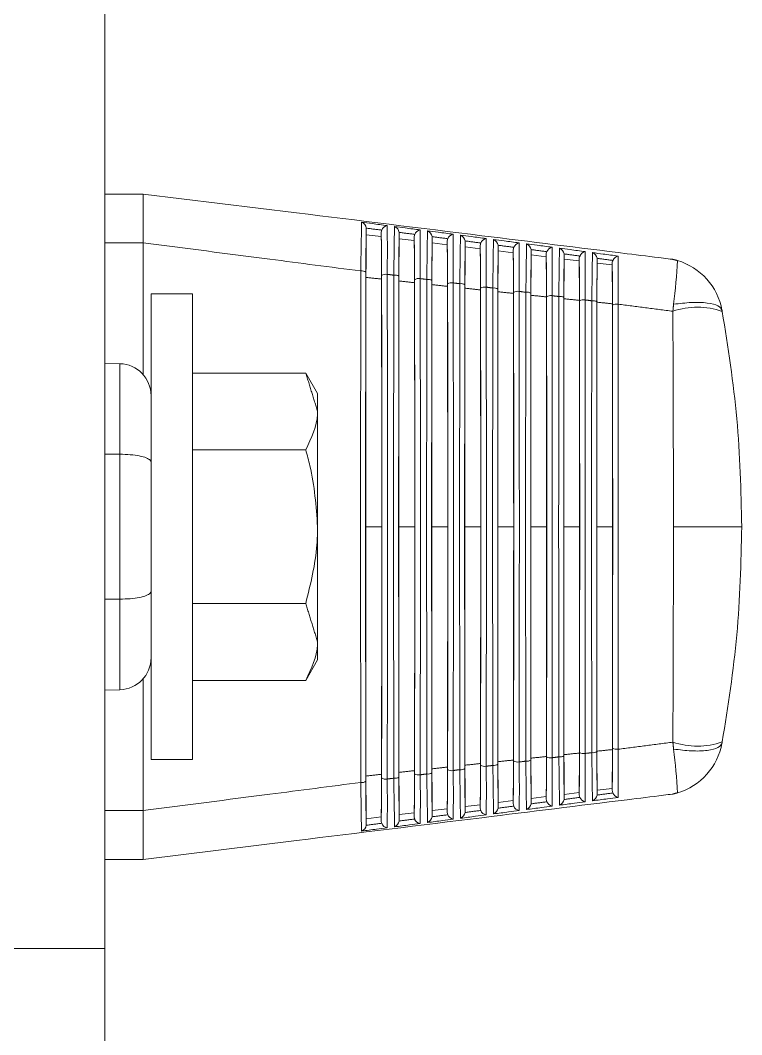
# Model space of a CAD drawing. Extents: x 7 to 113, y 1 to 87.
# Drawn here: x 110.702 to 112.058, y 35.864 to 37.77 of the extents above; entities that cross this region are included whole.
import ezdxf

# ---------------------------------------------------------------- set-up
doc = ezdxf.new("R2010")
doc.units = 0
doc.header["$MEASUREMENT"] = 0
doc.layers.add('OBJECT', color=7, linetype='CONTINUOUS')

msp = doc.modelspace()

# ---------------------------------------------------------------- linework, layer by layer
at = {"layer": 'OBJECT', "lineweight": 15}
for p, q in [((110.8607, 44.9982), (110.8607, 36.0256)), ((110.9327, 37.4432), (110.8607, 37.4432)), ((110.9327, 37.4432), (110.9327, 37.4432)), ((111.2213, 37.4078), (110.9327, 37.4432)), ((111.3521, 37.3667), (111.3521, 37.3777)), ((111.3803, 37.3714), (111.3803, 37.3633)), ((110.8607, 37.3517), (110.9327, 37.3517)), ((110.9327, 37.3515), (110.9327, 37.1042)), ((111.3803, 37.3633), (111.3521, 37.3667)), ((111.4141, 37.3591), (111.4141, 37.3696)), ((111.4423, 37.3556), (111.4141, 37.3591)), ((111.4423, 37.3632), (111.4423, 37.3556)), ((111.4761, 37.3515), (111.4761, 37.3614)), ((111.5043, 37.348), (111.4761, 37.3515)), ((111.5043, 37.355), (111.5043, 37.348)), ((111.5381, 37.3439), (111.5381, 37.3532)), ((111.5663, 37.3404), (111.5381, 37.3439)), ((111.5663, 37.3467), (111.5663, 37.3404)), ((111.6001, 37.3363), (111.6001, 37.3449)), ((111.6283, 37.3328), (111.6001, 37.3363)), ((111.6283, 37.3384), (111.6283, 37.3328)), ((111.6621, 37.3287), (111.6621, 37.3366)), ((111.6903, 37.3252), (111.6621, 37.3287)), ((111.6903, 37.3301), (111.6903, 37.3252)), ((111.7241, 37.3211), (111.7241, 37.3282)), ((111.7523, 37.3176), (111.7241, 37.3211)), ((111.7523, 37.3217), (111.7523, 37.3176)), ((111.7861, 37.3134), (111.7861, 37.3198)), ((111.8143, 37.31), (111.7861, 37.3134)), ((111.8143, 37.3132), (111.8143, 37.31)), ((111.0257, 37.2557), (110.9477, 37.2557)), ((110.9477, 37.2557), (110.9477, 36.3807)), ((111.0257, 37.2557), (111.0257, 36.3807)), ((110.8893, 37.1245), (110.8607, 37.1252)), ((110.8893, 36.9544), (110.8893, 37.1245)), ((111.0257, 37.1069), (111.2384, 37.1069)), ((111.2607, 37.0682), (111.2384, 37.1069)), ((111.2607, 37.0347), (111.2607, 37.0682)), ((111.2607, 36.8182), (111.2607, 37.0347)), ((110.8893, 36.6821), (110.8893, 36.9544)), ((111.0257, 36.9626), (111.2384, 36.9626)), ((111.2607, 36.8182), (111.2607, 36.6017)), ((110.8893, 36.512), (110.8893, 36.6821)), ((111.0257, 36.6739), (111.2384, 36.6739)), ((111.2607, 36.5682), (111.2607, 36.6017)), ((111.2384, 36.5295), (111.2607, 36.5682)), ((110.9327, 36.285), (110.9327, 36.5323)), ((111.0257, 36.5295), (111.2384, 36.5295)), ((110.8607, 36.5112), (110.8893, 36.512)), ((110.9477, 36.3807), (111.0257, 36.3807)), ((111.8143, 36.3265), (111.7861, 36.323)), ((111.7861, 36.323), (111.7861, 36.3167)), ((111.8143, 36.3232), (111.8143, 36.3265)), ((111.6283, 36.3036), (111.6001, 36.3002)), ((111.6283, 36.298), (111.6283, 36.3036)), ((111.6903, 36.3112), (111.6621, 36.3078)), ((111.6621, 36.3078), (111.6621, 36.2999)), ((111.6903, 36.3064), (111.6903, 36.3112)), ((111.7523, 36.3189), (111.7241, 36.3154)), ((111.7241, 36.3154), (111.7241, 36.3082)), ((111.7523, 36.3148), (111.7523, 36.3189)), ((110.8607, 36.2848), (110.9327, 36.2848)), ((111.5043, 36.2884), (111.4761, 36.2849)), ((111.4761, 36.2849), (111.4761, 36.275)), ((111.5043, 36.2815), (111.5043, 36.2884)), ((111.5663, 36.296), (111.5381, 36.2926)), ((111.5381, 36.2926), (111.5381, 36.2833)), ((111.5663, 36.2897), (111.5663, 36.296)), ((111.6001, 36.3002), (111.6001, 36.2916)), ((111.3803, 36.2732), (111.3521, 36.2697)), ((111.3521, 36.2697), (111.3521, 36.2587)), ((111.3803, 36.265), (111.3803, 36.2732)), ((111.4423, 36.2808), (111.4141, 36.2773)), ((111.4141, 36.2773), (111.4141, 36.2669)), ((111.4423, 36.2732), (111.4423, 36.2808)), ((111.2213, 36.2287), (110.9327, 36.1932)), ((110.9327, 36.1932), (110.8607, 36.1932)), ((110.9327, 36.1932), (110.9327, 36.1932)), ((110.6727, 36.0256), (110.8607, 36.0256)), ((110.8607, 36.0256), (110.8607, 35.8062))]:
    msp.add_line(p, q, dxfattribs=at)
for centre, radius, start, end in [((93.3183, 37.399), 17.6144, 359.84597, 0.14375), ((116.5665, 37.2612), 5.2247, 178.5866, 179.5891), ((111.3386, 37.3775), 0.0135, 6.9311, 69.1876), ((115.7199, 37.3024), 4.3684, 179.0119, 180.0772), ((106.7389, 37.2945), 4.642, 359.946, 0.9489), ((111.3935, 37.3708), 0.0132, 98.6624, 159.6655), ((107.98, 37.3382), 3.4118, 359.2294, 0.7673), ((116.8386, 37.2506), 5.4348, 178.614, 179.5776), ((111.4003, 37.3693), 0.0138, 7.7635, 68.3739), ((111.4557, 37.3625), 0.0135, 99.5167, 158.9033), ((107.9107, 37.3307), 3.543, 359.2492, 0.7295), ((117.1365, 37.2397), 5.6707, 178.6425, 179.5655), ((111.462, 37.361), 0.014, 8.5682, 67.5891), ((118.2389, 37.2815), 6.8873, 179.29104, 179.95756), ((105.1944, 37.2832), 6.1865, 0.00121, 0.74105), ((115.9557, 37.2937), 4.5423, 179.0422, 180.0644), ((118.5275, 37.2738), 7.114, 179.31318, 179.95215), ((106.6839, 37.2863), 4.759, 359.951, 0.9267), ((105.4518, 37.2782), 5.991, 359.98471, 0.74093), ((116.1935, 37.2849), 4.718, 179.0713, 180.0529), ((118.8183, 37.2662), 7.3428, 179.33469, 179.94724), ((106.6291, 37.278), 4.8758, 359.9553, 0.9047), ((111.5179, 37.3542), 0.0137, 100.3195, 158.1893), ((107.8386, 37.3233), 3.6771, 359.2678, 0.6929), ((117.4048, 37.2292), 5.877, 178.66693, 179.5567), ((111.5237, 37.3527), 0.0144, 9.3931, 66.7812), ((116.4352, 37.2762), 4.8977, 179.0996, 180.0422), ((111.5802, 37.3458), 0.014, 101.1717, 157.4268), ((107.7659, 37.3158), 3.8118, 359.2848, 0.6578), ((117.7225, 37.218), 6.1327, 178.69389, 179.54541), ((111.5854, 37.3444), 0.0147, 10.1905, 66.0001), ((111.6425, 37.3374), 0.0143, 102.0079, 156.6806), ((107.684, 37.3085), 3.9557, 359.3017, 0.6224), ((105.3339, 37.2707), 6.1709, 359.9915, 0.71766), ((119.1001, 37.2588), 7.5625, 179.3554, 179.94343), ((106.5659, 37.2697), 5.001, 359.9602, 0.8825), ((105.2223, 37.2634), 6.3445, 359.99717, 0.69518), ((116.6802, 37.2675), 5.0807, 179.1267, 180.032), ((119.3757, 37.2515), 7.7761, 179.37514, 179.94005), ((106.5044, 37.2614), 5.1245, 359.9646, 0.861), ((105.0768, 37.256), 6.552, 0.00414, 0.67151), ((118.015, 37.2072), 6.3631, 178.7177, 179.53691), ((111.6471, 37.336), 0.015, 11.0066, 65.201), ((116.9399, 37.2587), 5.2784, 179.1543, 180.022), ((111.7048, 37.329), 0.0146, 102.9061, 155.8734), ((107.6023, 37.3011), 4.0994, 359.3169, 0.5885), ((118.367, 37.1956), 6.6532, 178.74428, 179.526), ((111.7088, 37.3275), 0.0154, 11.8237, 64.4013), ((111.767, 37.3204), 0.015, 103.7456, 155.1229), ((107.513, 37.2938), 4.2507, 359.332, 0.5551), ((118.6705, 37.1847), 6.8947, 178.76664, 179.51891), ((111.7704, 37.319), 0.0158, 12.6324, 63.6066), ((119.695, 37.244), 8.0334, 179.3961, 179.93577), ((106.4438, 37.2532), 5.2471, 359.9684, 0.8396), ((104.954, 37.2488), 6.7367, 0.0094, 0.64965), ((117.1939, 37.2499), 5.4704, 179.1803, 180.0135), ((119.9791, 37.2368), 8.2555, 179.41558, 179.93333), ((106.3736, 37.2449), 5.3793, 359.9727, 0.818), ((104.4906, 37.2398), 7.2621, 0.02843, 0.61367), ((117.4529, 37.2412), 5.6673, 179.2058, 180.0057), ((120.3022, 37.2296), 8.5166, 179.4358, 179.93005), ((106.3059, 37.2366), 5.509, 359.9764, 0.7969), ((111.8293, 37.3119), 0.0153, 104.5719, 154.386), ((107.4237, 37.2865), 4.402, 359.3456, 0.5229), ((110.9904, 37.3601), 0.9474, 352.4803, 357.4681), ((111.9026, 37.2032), 0.12, 10.4138, 73.3819), ((363.8843, 36.8182), 252.5428, 179.890996, 180.109004), ((111.3441, 37.286), 0.0128, 54.9638, 99.4388), ((361.8139, 36.8182), 250.463, 179.890584, 180.109416), ((104.3268, 37.2326), 7.4879, 0.03328, 0.59193), ((111.3889, 37.2779), 0.0146, 79.8633, 122.9875), ((-139.0417, 36.8182), 250.4231, 359.892024, 0.107976), ((-140.6092, 36.8182), 252.0012, 359.892216, 0.107784), ((363.7214, 36.8182), 252.3179, 179.892718, 180.107282), ((111.4061, 37.2779), 0.013, 55.4334, 99.3438), ((361.6355, 36.8182), 250.2225, 179.892305, 180.107695), ((111.4509, 37.2697), 0.0148, 79.977, 122.5329), ((-138.6717, 36.8182), 250.115, 359.893717, 0.106283), ((-141.0992, 36.8182), 252.5531, 359.894268, 0.105732), ((363.5848, 36.8182), 252.1192, 179.894453, 180.105547), ((111.4681, 37.2697), 0.0131, 55.8999, 99.2559), ((361.4063, 36.8182), 249.9313, 179.894008, 180.105992), ((111.5129, 37.2615), 0.015, 80.0907, 122.0712), ((-140.8857, 36.8182), 252.4016, 359.896022, 0.103978), ((-138.3681, 36.8182), 249.8735, 359.895442, 0.104558), ((363.3546, 36.8182), 251.827, 179.896153, 180.103847), ((111.5301, 37.2615), 0.0133, 56.3729, 99.1654), ((361.06, 36.8182), 249.523, 179.895666, 180.104334), ((111.5749, 37.2533), 0.0152, 80.2012, 121.616), ((-138.0112, 36.8182), 249.5785, 359.89715, 0.10285), ((-140.5817, 36.8182), 252.1596, 359.897742, 0.102258), ((363.23, 36.8182), 251.6404, 179.8979, 180.1021), ((111.5921, 37.2534), 0.0134, 56.8451, 99.0729), ((361.0319, 36.8182), 249.4328, 179.897461, 180.102539), ((111.6368, 37.2451), 0.0154, 80.317, 121.1525), ((-137.9245, 36.8182), 249.5538, 359.898971, 0.101029), ((-140.2254, 36.8182), 251.8652, 359.899444, 0.100556), ((363.0726, 36.8182), 251.421, 179.899637, 180.100363), ((111.6541, 37.2452), 0.0136, 57.331, 98.9742), ((360.8943, 36.8182), 249.2332, 179.899213, 180.100787), ((111.6988, 37.2369), 0.0156, 80.4314, 120.6864), ((-137.6159, 36.8182), 249.3072, 359.900704, 0.099296), ((-139.1113, 36.8182), 250.8131, 359.900852, 0.099148), ((362.8818, 36.8182), 251.1681, 179.901364, 180.098636), ((111.7162, 37.237), 0.0138, 57.8149, 98.8744), ((360.7254, 36.8182), 249.0023, 179.900956, 180.099044), ((111.7608, 37.2287), 0.0158, 80.554, 120.2117), ((-137.2938, 36.8182), 249.047, 359.902436, 0.097564), ((-138.9037, 36.8182), 250.6675, 359.902626, 0.097374), ((362.5835, 36.8182), 250.8079, 179.903054, 180.096946), ((111.7782, 37.2288), 0.014, 58.3041, 98.7733), ((360.5449, 36.8182), 248.7597, 179.902698, 180.097302), ((111.8228, 37.2204), 0.016, 80.6785, 119.7347), ((-137.1313, 36.8182), 248.9465, 359.904233, 0.095767), ((-139.357, 36.8182), 251.1828, 359.904653, 0.095347), ((111.9741, 37.0873), 0.1432, 70.8417, 108.6411), ((110.8877, 37.0645), 0.06, 0, 88.5), ((110.8877, 36.572), 0.06, 271.5, 0), ((105.9426, 36.4023), 5.8723, 359.22846, 359.99818), ((104.3267, 36.4038), 7.488, 359.40807, 359.96671), ((111.8228, 36.416), 0.016, 240.2616, 279.3253), ((108.0063, 36.3506), 3.8194, 359.3873, 0.7442), ((111.9741, 36.5492), 0.1432, 251.3592, 289.158), ((110.9904, 36.2764), 0.9474, 2.5319, 7.5197), ((111.9026, 36.4332), 0.12, 286.6185, 349.586), ((105.0764, 36.3804), 6.5523, 359.32851, 359.99584), ((111.6541, 36.3913), 0.0136, 261.0308, 302.664), ((116.782, 36.3766), 5.1205, 179.9647, 180.8591), ((119.6952, 36.3924), 8.0336, 180.06423, 180.60389), ((104.9536, 36.3876), 6.7372, 359.35037, 359.99058), ((106.2215, 36.3848), 5.4694, 359.1781, 0.0139), ((111.6988, 36.3995), 0.0156, 239.3136, 279.5686), ((108.1093, 36.3357), 3.5924, 359.3217, 0.7728), ((111.7162, 36.3995), 0.0138, 261.1256, 302.1851), ((119.2873, 36.4548), 7.5735, 180.52149, 181.20822), ((116.9709, 36.3849), 5.2474, 179.9688, 180.8374), ((119.9791, 36.3996), 8.2554, 180.06667, 180.58442), ((106.0846, 36.3936), 5.6683, 359.2035, 0.0057), ((104.4903, 36.3966), 7.2624, 359.38634, 359.97156), ((111.7608, 36.4078), 0.0158, 239.7883, 279.446), ((108.0564, 36.3432), 3.7074, 359.3553, 0.7577), ((111.7782, 36.4077), 0.014, 261.2267, 301.6959), ((119.6954, 36.4671), 7.9197, 180.52978, 181.18468), ((117.166, 36.3932), 5.3805, 179.973, 180.8155), ((120.3021, 36.4069), 8.5165, 180.06994, 180.5642), ((118.8183, 36.3702), 7.3427, 180.05276, 180.66531), ((105.3338, 36.3657), 6.171, 359.28235, 0.0085), ((106.6161, 36.3585), 4.8888, 359.0966, 0.0434), ((111.5129, 36.3749), 0.015, 237.923, 279.9121), ((111.5301, 36.3749), 0.0133, 260.8346, 303.6271), ((118.1209, 36.4184), 6.5932, 180.49163, 181.28475), ((116.4172, 36.3601), 4.8798, 179.9561, 180.9021), ((119.1001, 36.3776), 7.5625, 180.05657, 180.6446), ((105.2226, 36.373), 6.3442, 359.30481, 0.00284), ((106.4872, 36.3673), 5.0797, 359.1247, 0.0327), ((111.5749, 36.3831), 0.0152, 238.3863, 279.7966), ((108.1965, 36.3208), 3.3813, 359.2548, 0.8026), ((111.5921, 36.3831), 0.0134, 260.9271, 303.1549), ((118.4994, 36.4304), 6.9096, 180.50246, 181.25824), ((116.5914, 36.3683), 4.9919, 179.9599, 180.8813), ((119.3757, 36.385), 7.7761, 180.05995, 180.62486), ((106.3524, 36.3761), 5.2765, 359.1519, 0.0224), ((111.6368, 36.3913), 0.0153, 238.8452, 279.6884), ((108.1492, 36.3283), 3.4906, 359.2896, 0.7863), ((118.878, 36.4424), 7.2263, 180.51201, 181.23338), ((118.2389, 36.3549), 6.8874, 180.04244, 180.70895), ((105.1944, 36.3532), 6.1864, 359.25895, 359.99879), ((106.8457, 36.3411), 4.5352, 359.0393, 0.0658), ((111.3889, 36.3585), 0.0146, 237.0184, 280.1309), ((108.3084, 36.2983), 3.0834, 359.1508, 0.8525), ((111.4061, 36.3586), 0.013, 260.6562, 304.5666), ((117.4186, 36.395), 6.0148, 180.46887, 181.33951), ((116.0552, 36.3436), 4.6417, 179.9465, 180.9469), ((118.5277, 36.3626), 7.1141, 180.04785, 180.68681), ((105.4515, 36.3583), 5.9913, 359.25909, 0.01527), ((106.7322, 36.3498), 4.7107, 359.0683, 0.054), ((111.4509, 36.3667), 0.0148, 237.4648, 280.0284), ((108.2689, 36.3058), 3.1849, 359.1873, 0.834), ((111.4681, 36.3667), 0.0131, 260.7441, 304.1001), ((117.7794, 36.4068), 6.3136, 180.48151, 181.31052), ((116.2334, 36.3518), 4.758, 179.9512, 180.9246), ((108.2322, 36.3133), 3.2836, 359.2217, 0.8176), ((111.3441, 36.3504), 0.0128, 260.5612, 305.0362), ((117.0852, 36.3835), 5.7435, 180.4562, 181.36811), ((115.8757, 36.3353), 4.5243, 179.9411, 180.9697), ((111.8261, 36.3232), 0.0118, 179.7861, 206.3181), ((111.7018, 36.3063), 0.0115, 179.8511, 204.8584), ((111.7086, 36.3091), 0.0156, 295.9926, 347.7825), ((111.764, 36.3147), 0.0116, 179.8252, 205.5848), ((111.7668, 36.3157), 0.0146, 204.1621, 256.9713), ((111.7702, 36.3176), 0.016, 296.7512, 347.0067), ((111.8291, 36.3243), 0.015, 205.0352, 256.0069), ((93.3183, 36.2374), 17.6145, 359.85625, 0.15403), ((111.5776, 36.2897), 0.0112, 179.8742, 203.4108), ((111.58, 36.2904), 0.0138, 201.9993, 259.4022), ((111.5853, 36.2922), 0.0149, 294.4059, 349.4049), ((111.6397, 36.298), 0.0114, 179.8669, 204.1351), ((111.6423, 36.2988), 0.0141, 202.792, 258.5194), ((111.6469, 36.3007), 0.0153, 295.2734, 348.5176), ((111.7045, 36.3072), 0.0143, 203.4837, 257.7369), ((111.4002, 36.2673), 0.0139, 292.0367, 351.8259), ((111.4555, 36.2737), 0.0133, 200.5047, 261.0772), ((111.4619, 36.2755), 0.0142, 292.7855, 351.0572), ((111.5155, 36.2814), 0.0111, 179.8945, 202.6774), ((111.5178, 36.2821), 0.0135, 201.3146, 260.1747), ((111.5236, 36.2838), 0.0145, 293.5576, 350.2682), ((111.3385, 36.259), 0.0136, 291.1586, 352.7242), ((111.3934, 36.2655), 0.0131, 199.9248, 261.7454)]:
    msp.add_arc(centre, radius, start, end, dxfattribs=at)
for points, knots in [([(111.9278, 37.3206), (111.9221, 37.3213), (111.8937, 37.3248), (111.7743, 37.3396), (111.5445, 37.368), (111.3374, 37.3935), (111.2213, 37.4078)], [0, 0, 0, 0, 0.024148, 0.120739, 0.507103, 1, 1, 1, 1]), ([(111.3434, 37.3901), (111.35, 37.3892), (111.366, 37.3872), (111.3821, 37.3851), (111.3915, 37.3839)], [0, 0, 0, 0, 0.412558, 1, 1, 1, 1]), ([(111.352, 37.3791), (111.352, 37.3791), (111.352, 37.3787), (111.3521, 37.3782), (111.3521, 37.3777)], [0, 0, 0, 0, 0.020415, 1, 1, 1, 1]), ([(111.3803, 37.3714), (111.3804, 37.3726), (111.3805, 37.374), (111.381, 37.3753), (111.3811, 37.3754)], [0, 0, 0, 0, 0.904066, 1, 1, 1, 1]), ([(111.4054, 37.3821), (111.412, 37.3812), (111.428, 37.3791), (111.4441, 37.377), (111.4535, 37.3758)], [0, 0, 0, 0, 0.412524, 1, 1, 1, 1]), ([(111.414, 37.3711), (111.414, 37.3711), (111.414, 37.3706), (111.4141, 37.3701), (111.4141, 37.3696)], [0, 0, 0, 0, 0.098574, 1, 1, 1, 1]), ([(111.4674, 37.374), (111.474, 37.3731), (111.49, 37.3711), (111.5061, 37.369), (111.5155, 37.3677)], [0, 0, 0, 0, 0.412499, 1, 1, 1, 1]), ([(110.9327, 37.3515), (111.012, 37.3413), (111.1484, 37.3237), (111.2848, 37.306), (111.3419, 37.2987)], [0, 0, 0, 0, 0.58145, 1, 1, 1, 1]), ([(111.4423, 37.3632), (111.4424, 37.3645), (111.4425, 37.3659), (111.4431, 37.3672), (111.4431, 37.3674)], [0, 0, 0, 0, 0.873723, 1, 1, 1, 1]), ([(111.4759, 37.3631), (111.476, 37.363), (111.476, 37.3625), (111.4761, 37.3619), (111.4761, 37.3614)], [0, 0, 0, 0, 0.161904, 1, 1, 1, 1]), ([(111.5043, 37.355), (111.5044, 37.3562), (111.5045, 37.3577), (111.5051, 37.3591), (111.5052, 37.3593)], [0, 0, 0, 0, 0.845417, 1, 1, 1, 1]), ([(111.5294, 37.3659), (111.536, 37.365), (111.552, 37.3629), (111.5681, 37.3608), (111.5775, 37.3596)], [0, 0, 0, 0, 0.412461, 1, 1, 1, 1]), ([(111.5379, 37.3551), (111.5379, 37.3549), (111.538, 37.3543), (111.5381, 37.3537), (111.5381, 37.3532)], [0, 0, 0, 0, 0.214236, 1, 1, 1, 1]), ([(111.5914, 37.3578), (111.598, 37.3569), (111.614, 37.3548), (111.6301, 37.3527), (111.6395, 37.3514)], [0, 0, 0, 0, 0.41243, 1, 1, 1, 1]), ([(111.5663, 37.3467), (111.5664, 37.348), (111.5666, 37.3495), (111.5671, 37.351), (111.5672, 37.3512)], [0, 0, 0, 0, 0.819079, 1, 1, 1, 1]), ([(111.5999, 37.347), (111.5999, 37.3468), (111.6, 37.3461), (111.6001, 37.3454), (111.6001, 37.3449)], [0, 0, 0, 0, 0.257499, 1, 1, 1, 1]), ([(111.6283, 37.3384), (111.6284, 37.3397), (111.6286, 37.3413), (111.6292, 37.3428), (111.6293, 37.3431)], [0, 0, 0, 0, 0.794527, 1, 1, 1, 1]), ([(111.6534, 37.3496), (111.66, 37.3487), (111.676, 37.3466), (111.6921, 37.3445), (111.7015, 37.3432)], [0, 0, 0, 0, 0.412395, 1, 1, 1, 1]), ([(111.6618, 37.3388), (111.6619, 37.3386), (111.662, 37.3379), (111.662, 37.3371), (111.6621, 37.3366)], [0, 0, 0, 0, 0.29357, 1, 1, 1, 1]), ([(111.6903, 37.3301), (111.6904, 37.3314), (111.6906, 37.3331), (111.6912, 37.3346), (111.6914, 37.3349)], [0, 0, 0, 0, 0.771753, 1, 1, 1, 1]), ([(111.7154, 37.3414), (111.722, 37.3405), (111.738, 37.3384), (111.7541, 37.3362), (111.7635, 37.335)], [0, 0, 0, 0, 0.412358, 1, 1, 1, 1]), ([(111.7774, 37.3331), (111.784, 37.3322), (111.8, 37.3301), (111.8161, 37.3279), (111.8255, 37.3267)], [0, 0, 0, 0, 0.412318, 1, 1, 1, 1]), ([(111.7238, 37.3307), (111.7239, 37.3304), (111.724, 37.3296), (111.724, 37.3288), (111.7241, 37.3282)], [0, 0, 0, 0, 0.324157, 1, 1, 1, 1]), ([(111.7523, 37.3217), (111.7524, 37.323), (111.7526, 37.3247), (111.7533, 37.3263), (111.7535, 37.3267)], [0, 0, 0, 0, 0.750473, 1, 1, 1, 1]), ([(111.7858, 37.3224), (111.7858, 37.3221), (111.786, 37.3213), (111.786, 37.3204), (111.7861, 37.3198)], [0, 0, 0, 0, 0.349878, 1, 1, 1, 1]), ([(111.8143, 37.3132), (111.8144, 37.3146), (111.8146, 37.3164), (111.8153, 37.318), (111.8155, 37.3185)], [0, 0, 0, 0, 0.730749, 1, 1, 1, 1]), ([(111.3511, 36.8182), (111.3511, 36.897), (111.3512, 37.0545), (111.3514, 37.2093), (111.3515, 37.2866)], [0, 0, 0, 0, 0.500491, 1, 1, 1, 1]), ([(111.3808, 37.2834), (111.381, 37.1901), (111.3812, 37.0362), (111.3813, 36.8798), (111.3813, 36.8182)], [0, 0, 0, 0, 0.605765, 1, 1, 1, 1]), ([(111.4131, 36.8182), (111.4131, 36.8774), (111.4132, 37.0325), (111.4134, 37.1853), (111.4136, 37.2798)], [0, 0, 0, 0, 0.38188, 1, 1, 1, 1]), ([(111.4428, 37.2766), (111.443, 37.1833), (111.4432, 37.0315), (111.4432, 36.8775), (111.4432, 36.8182)], [0, 0, 0, 0, 0.61478, 1, 1, 1, 1]), ([(111.4752, 36.8182), (111.4752, 36.8774), (111.4752, 37.0302), (111.4754, 37.1808), (111.4756, 37.273)], [0, 0, 0, 0, 0.387367, 1, 1, 1, 1]), ([(111.5048, 37.2698), (111.5049, 37.1765), (111.5052, 37.0269), (111.5052, 36.8752), (111.5052, 36.8182)], [0, 0, 0, 0, 0.624364, 1, 1, 1, 1]), ([(111.5372, 36.8182), (111.5372, 36.8774), (111.5372, 37.0279), (111.5375, 37.1762), (111.5376, 37.2663)], [0, 0, 0, 0, 0.393082, 1, 1, 1, 1]), ([(111.5668, 37.2631), (111.5669, 37.1696), (111.5672, 37.0222), (111.5672, 36.8728), (111.5672, 36.8182)], [0, 0, 0, 0, 0.634567, 1, 1, 1, 1]), ([(111.5992, 36.8182), (111.5992, 36.8774), (111.5993, 37.0256), (111.5995, 37.1718), (111.5996, 37.2596)], [0, 0, 0, 0, 0.399041, 1, 1, 1, 1]), ([(111.6288, 37.2565), (111.6289, 37.1628), (111.6291, 37.0175), (111.6291, 36.8704), (111.6292, 36.8182)], [0, 0, 0, 0, 0.645444, 1, 1, 1, 1]), ([(111.6612, 36.8182), (111.6613, 36.8774), (111.6613, 37.0234), (111.6615, 37.1674), (111.6616, 37.253)], [0, 0, 0, 0, 0.405259, 1, 1, 1, 1]), ([(111.6908, 37.2499), (111.6909, 37.1559), (111.6911, 37.0128), (111.6911, 36.8679), (111.6911, 36.8182)], [0, 0, 0, 0, 0.657056, 1, 1, 1, 1]), ([(111.7233, 36.8182), (111.7233, 36.8774), (111.7233, 37.0212), (111.7235, 37.163), (111.7236, 37.2465)], [0, 0, 0, 0, 0.411755, 1, 1, 1, 1]), ([(111.7527, 37.2434), (111.7529, 37.149), (111.7531, 37.0081), (111.7531, 36.8654), (111.7531, 36.8182)], [0, 0, 0, 0, 0.669469, 1, 1, 1, 1]), ([(111.7853, 36.8182), (111.7853, 36.8775), (111.7853, 37.019), (111.7855, 37.1587), (111.7857, 37.24)], [0, 0, 0, 0, 0.418548, 1, 1, 1, 1]), ([(111.8147, 37.237), (111.8148, 37.1592), (111.815, 37.0205), (111.8151, 36.88), (111.8151, 36.8182)], [0, 0, 0, 0, 0.56076, 1, 1, 1, 1]), ([(112.0206, 37.2249), (112.0189, 37.2279), (112.0153, 37.234), (111.9942, 37.2391), (111.9644, 37.2403), (111.941, 37.2374), (111.9297, 37.2361)], [0, 0, 0, 0, 0.241561, 0.499999, 0.758437, 1, 1, 1, 1]), ([(111.9283, 37.2229), (111.9286, 37.1564), (111.9292, 37.0224), (111.9293, 36.8866), (111.9293, 36.8182)], [0, 0, 0, 0, 0.496376, 1, 1, 1, 1]), ([(112.0577, 36.8182), (112.0562, 36.886), (112.0531, 37.0216), (112.0317, 37.1555), (112.0211, 37.2225)], [0, 0, 0, 0, 0.5, 1, 1, 1, 1]), ([(111.2607, 37.0347), (111.2607, 37.033), (111.2604, 37.0086), (111.249, 36.9848), (111.2384, 36.9626)], [0, 0, 0, 0, 0.070213, 1, 1, 1, 1]), ([(110.9477, 36.9395), (110.9477, 36.9395), (110.9477, 36.9407), (110.9464, 36.9436), (110.9397, 36.9477), (110.9264, 36.9513), (110.9091, 36.9538), (110.8959, 36.9542), (110.8893, 36.9544)], [0, 0, 0, 0, 0.004673, 0.146674, 0.365342, 0.578503, 0.789208, 1, 1, 1, 1]), ([(111.2384, 36.9626), (111.2411, 36.9526), (111.2543, 36.9056), (111.2579, 36.8568), (111.2607, 36.8182)], [0, 0, 0, 0, 0.211002, 1, 1, 1, 1]), ([(111.2607, 36.8182), (111.2604, 36.8069), (111.2594, 36.7581), (111.2475, 36.7105), (111.2384, 36.6739)], [0, 0, 0, 0, 0.231849, 1, 1, 1, 1]), ([(111.3511, 36.8182), (111.3511, 36.7394), (111.3512, 36.5819), (111.3514, 36.4271), (111.3515, 36.3498)], [0, 0, 0, 0, 0.500491, 1, 1, 1, 1]), ([(111.3808, 36.3531), (111.381, 36.4463), (111.3812, 36.6003), (111.3813, 36.7566), (111.3813, 36.8182)], [0, 0, 0, 0, 0.605766, 1, 1, 1, 1]), ([(111.4131, 36.8182), (111.4131, 36.759), (111.4132, 36.6039), (111.4134, 36.4511), (111.4136, 36.3567)], [0, 0, 0, 0, 0.38188, 1, 1, 1, 1]), ([(111.4428, 36.3599), (111.443, 36.4532), (111.4432, 36.6049), (111.4432, 36.7589), (111.4432, 36.8182)], [0, 0, 0, 0, 0.61478, 1, 1, 1, 1]), ([(111.4752, 36.8182), (111.4752, 36.759), (111.4752, 36.6063), (111.4754, 36.4557), (111.4756, 36.3634)], [0, 0, 0, 0, 0.387367, 1, 1, 1, 1]), ([(111.5048, 36.3666), (111.5049, 36.46), (111.5052, 36.6095), (111.5052, 36.7612), (111.5052, 36.8182)], [0, 0, 0, 0, 0.624364, 1, 1, 1, 1]), ([(111.5372, 36.8182), (111.5372, 36.7591), (111.5372, 36.6086), (111.5375, 36.4602), (111.5376, 36.3702)], [0, 0, 0, 0, 0.393082, 1, 1, 1, 1]), ([(111.5668, 36.3733), (111.5669, 36.4668), (111.5672, 36.6142), (111.5672, 36.7636), (111.5672, 36.8182)], [0, 0, 0, 0, 0.634567, 1, 1, 1, 1]), ([(111.5992, 36.8182), (111.5992, 36.7591), (111.5993, 36.6108), (111.5995, 36.4647), (111.5996, 36.3768)], [0, 0, 0, 0, 0.399041, 1, 1, 1, 1]), ([(111.6288, 36.3799), (111.6289, 36.4737), (111.6291, 36.6189), (111.6291, 36.7661), (111.6292, 36.8182)], [0, 0, 0, 0, 0.645444, 1, 1, 1, 1]), ([(111.6612, 36.8182), (111.6613, 36.7591), (111.6613, 36.6131), (111.6615, 36.4691), (111.6616, 36.3834)], [0, 0, 0, 0, 0.405259, 1, 1, 1, 1]), ([(111.6908, 36.3865), (111.6909, 36.4805), (111.6911, 36.6236), (111.6911, 36.7685), (111.6911, 36.8182)], [0, 0, 0, 0, 0.657056, 1, 1, 1, 1]), ([(111.7233, 36.8182), (111.7233, 36.759), (111.7233, 36.6153), (111.7235, 36.4734), (111.7236, 36.39)], [0, 0, 0, 0, 0.411755, 1, 1, 1, 1]), ([(111.7527, 36.393), (111.7529, 36.4874), (111.7531, 36.6284), (111.7531, 36.7711), (111.7531, 36.8182)], [0, 0, 0, 0, 0.669469, 1, 1, 1, 1]), ([(111.7853, 36.8182), (111.7853, 36.759), (111.7853, 36.6174), (111.7855, 36.4777), (111.7857, 36.3965)], [0, 0, 0, 0, 0.418548, 1, 1, 1, 1]), ([(111.8147, 36.3995), (111.8148, 36.4773), (111.815, 36.616), (111.8151, 36.7565), (111.8151, 36.8182)], [0, 0, 0, 0, 0.56076, 1, 1, 1, 1]), ([(111.9283, 36.4135), (111.9286, 36.4801), (111.9292, 36.6141), (111.9293, 36.7498), (111.9293, 36.8182)], [0, 0, 0, 0, 0.496376, 1, 1, 1, 1]), ([(112.0577, 36.8182), (112.0559, 36.8182), (112.0523, 36.8182), (112.0228, 36.8182), (111.9798, 36.8182), (111.9457, 36.8182), (111.9293, 36.8182)], [0, 0, 0, 0, 0.240773, 0.5, 0.759226, 1, 1, 1, 1]), ([(112.0577, 36.8182), (112.0562, 36.7504), (112.0531, 36.6148), (112.0317, 36.4809), (112.0211, 36.414)], [0, 0, 0, 0, 0.5, 1, 1, 1, 1]), ([(110.8893, 36.6821), (110.8959, 36.6823), (110.9091, 36.6827), (110.9264, 36.6851), (110.9397, 36.6888), (110.9464, 36.6929), (110.9477, 36.6958), (110.9477, 36.6969), (110.9477, 36.697)], [0, 0, 0, 0, 0.210792, 0.421498, 0.634658, 0.853326, 0.995327, 1, 1, 1, 1]), ([(111.2607, 36.6017), (111.2607, 36.6), (111.2604, 36.5756), (111.249, 36.5518), (111.2384, 36.5295)], [0, 0, 0, 0, 0.070214, 1, 1, 1, 1]), ([(112.0206, 36.4115), (112.0189, 36.4086), (112.0153, 36.4024), (111.9942, 36.3973), (111.9644, 36.3962), (111.941, 36.399), (111.9297, 36.4004)], [0, 0, 0, 0, 0.24156, 0.499999, 0.758437, 1, 1, 1, 1]), ([(110.9327, 36.285), (111.012, 36.2952), (111.1484, 36.3128), (111.2848, 36.3304), (111.3419, 36.3378)], [0, 0, 0, 0, 0.58145, 1, 1, 1, 1]), ([(111.9278, 36.3159), (111.9221, 36.3152), (111.8937, 36.3117), (111.7743, 36.2969), (111.5445, 36.2685), (111.3374, 36.243), (111.2213, 36.2287)], [0, 0, 0, 0, 0.024148, 0.120739, 0.507103, 1, 1, 1, 1]), ([(111.8255, 36.3098), (111.8189, 36.3089), (111.8028, 36.3067), (111.7868, 36.3046), (111.7774, 36.3033)], [0, 0, 0, 0, 0.412313, 1, 1, 1, 1]), ([(111.6395, 36.285), (111.6329, 36.2841), (111.6168, 36.282), (111.6008, 36.2799), (111.5914, 36.2787)], [0, 0, 0, 0, 0.412428, 1, 1, 1, 1]), ([(111.7015, 36.2932), (111.6949, 36.2923), (111.6788, 36.2902), (111.6628, 36.2881), (111.6534, 36.2869)], [0, 0, 0, 0, 0.412394, 1, 1, 1, 1]), ([(111.7635, 36.3015), (111.7569, 36.3006), (111.7408, 36.2985), (111.7248, 36.2963), (111.7154, 36.2951)], [0, 0, 0, 0, 0.412352, 1, 1, 1, 1]), ([(111.4431, 36.2691), (111.4428, 36.2702), (111.4423, 36.2716), (111.4423, 36.273), (111.4423, 36.2732)], [0, 0, 0, 0, 0.835921, 1, 1, 1, 1]), ([(111.5155, 36.2687), (111.5089, 36.2679), (111.4928, 36.2658), (111.4768, 36.2637), (111.4674, 36.2624)], [0, 0, 0, 0, 0.412495, 1, 1, 1, 1]), ([(111.5775, 36.2768), (111.5709, 36.276), (111.5548, 36.2739), (111.5388, 36.2718), (111.5294, 36.2705)], [0, 0, 0, 0, 0.412465, 1, 1, 1, 1]), ([(111.3915, 36.2526), (111.3849, 36.2517), (111.3688, 36.2497), (111.3528, 36.2476), (111.3434, 36.2464)], [0, 0, 0, 0, 0.41256, 1, 1, 1, 1]), ([(111.3811, 36.2611), (111.3807, 36.2622), (111.3803, 36.2635), (111.3803, 36.2648), (111.3803, 36.265)], [0, 0, 0, 0, 0.843612, 1, 1, 1, 1]), ([(111.4535, 36.2606), (111.4469, 36.2598), (111.4308, 36.2577), (111.4148, 36.2556), (111.4054, 36.2544)], [0, 0, 0, 0, 0.412532, 1, 1, 1, 1])]:
    msp.add_open_spline(points, degree=3, knots=knots, dxfattribs=at)
for points in [[(111.3811, 37.3754), (111.352, 37.3791)], [(111.4431, 37.3674), (111.414, 37.3711)], [(110.9327, 37.3517), (110.9327, 37.3515)], [(111.5052, 37.3593), (111.4759, 37.3631)], [(111.5672, 37.3512), (111.5379, 37.3551)], [(111.6293, 37.3431), (111.5999, 37.347)], [(111.6914, 37.3349), (111.6618, 37.3388)], [(111.7535, 37.3267), (111.7238, 37.3307)], [(111.8155, 37.3185), (111.7858, 37.3224)], [(111.9369, 37.3182), (111.9278, 37.3206)], [(111.9551, 37.3111), (111.9551, 37.3112)], [(111.3515, 37.2866), (111.3808, 37.2834)], [(111.3915, 37.2923), (111.404, 37.2907)], [(111.4136, 37.2798), (111.4428, 37.2766)], [(111.4535, 37.2843), (111.466, 37.2827)], [(111.5154, 37.2763), (111.528, 37.2747)], [(111.4756, 37.273), (111.5048, 37.2698)], [(111.5376, 37.2663), (111.5668, 37.2631)], [(111.5774, 37.2683), (111.59, 37.2666)], [(111.5996, 37.2596), (111.6288, 37.2565)], [(111.6394, 37.2603), (111.652, 37.2586)], [(111.6616, 37.253), (111.6908, 37.2499)], [(111.7014, 37.2522), (111.714, 37.2506)], [(111.7236, 37.2465), (111.7527, 37.2434)], [(111.7634, 37.2442), (111.776, 37.2426)], [(111.7857, 37.24), (111.8147, 37.237)], [(111.8254, 37.2362), (111.9283, 37.2229)], [(111.9297, 37.2361), (111.9283, 37.2229)], [(112.0211, 37.2225), (112.0206, 37.2249)], [(111.2384, 37.1069), (111.2607, 37.0347)], [(110.8607, 36.9545), (110.8893, 36.9544)], [(111.3813, 36.8182), (111.3511, 36.8182)], [(111.4432, 36.8182), (111.4131, 36.8182)], [(111.5052, 36.8182), (111.4752, 36.8182)], [(111.5672, 36.8182), (111.5372, 36.8182)], [(111.6292, 36.8182), (111.5992, 36.8182)], [(111.6911, 36.8182), (111.6612, 36.8182)], [(111.7531, 36.8182), (111.7233, 36.8182)], [(111.8151, 36.8182), (111.7853, 36.8182)], [(110.8893, 36.6821), (110.8607, 36.6819)], [(111.2384, 36.6739), (111.2607, 36.6017)], [(111.7857, 36.3965), (111.8147, 36.3995)], [(111.8254, 36.4002), (111.9283, 36.4135)], [(111.9297, 36.4004), (111.9283, 36.4135)], [(112.0211, 36.414), (112.0206, 36.4115)], [(111.5996, 36.3768), (111.6288, 36.3799)], [(111.6616, 36.3834), (111.6908, 36.3865)], [(111.7014, 36.3842), (111.714, 36.3858)], [(111.7236, 36.39), (111.7527, 36.393)], [(111.7634, 36.3922), (111.776, 36.3938)], [(111.4756, 36.3634), (111.5048, 36.3666)], [(111.5154, 36.3602), (111.528, 36.3618)], [(111.5376, 36.3702), (111.5668, 36.3733)], [(111.5774, 36.3682), (111.59, 36.3698)], [(111.6394, 36.3762), (111.652, 36.3778)], [(111.3515, 36.3498), (111.3808, 36.3531)], [(111.3915, 36.3442), (111.404, 36.3458)], [(111.4136, 36.3567), (111.4428, 36.3599)], [(111.4535, 36.3522), (111.466, 36.3538)], [(111.9551, 36.3253), (111.9551, 36.3253)], [(111.7238, 36.3058), (111.7535, 36.3097)], [(111.7241, 36.3082), (111.7238, 36.3058)], [(111.7858, 36.314), (111.8155, 36.318)], [(111.7861, 36.3167), (111.7858, 36.314)], [(111.9369, 36.3182), (111.9278, 36.3159)], [(110.9327, 36.2848), (110.9327, 36.285)], [(111.5379, 36.2814), (111.5672, 36.2852)], [(111.5999, 36.2895), (111.6293, 36.2933)], [(111.6001, 36.2916), (111.5999, 36.2895)], [(111.6618, 36.2976), (111.6914, 36.3015)], [(111.6621, 36.2999), (111.6618, 36.2976)], [(111.414, 36.2653), (111.4431, 36.2691)], [(111.4141, 36.2669), (111.414, 36.2653)], [(111.4759, 36.2733), (111.5052, 36.2771)], [(111.4761, 36.275), (111.4759, 36.2733)], [(111.5381, 36.2833), (111.5379, 36.2814)], [(111.352, 36.2573), (111.3811, 36.2611)], [(111.3521, 36.2587), (111.352, 36.2573)]]:
    msp.add_open_spline(points, degree=1, dxfattribs=at)

doc.saveas('drawing.dxf')
